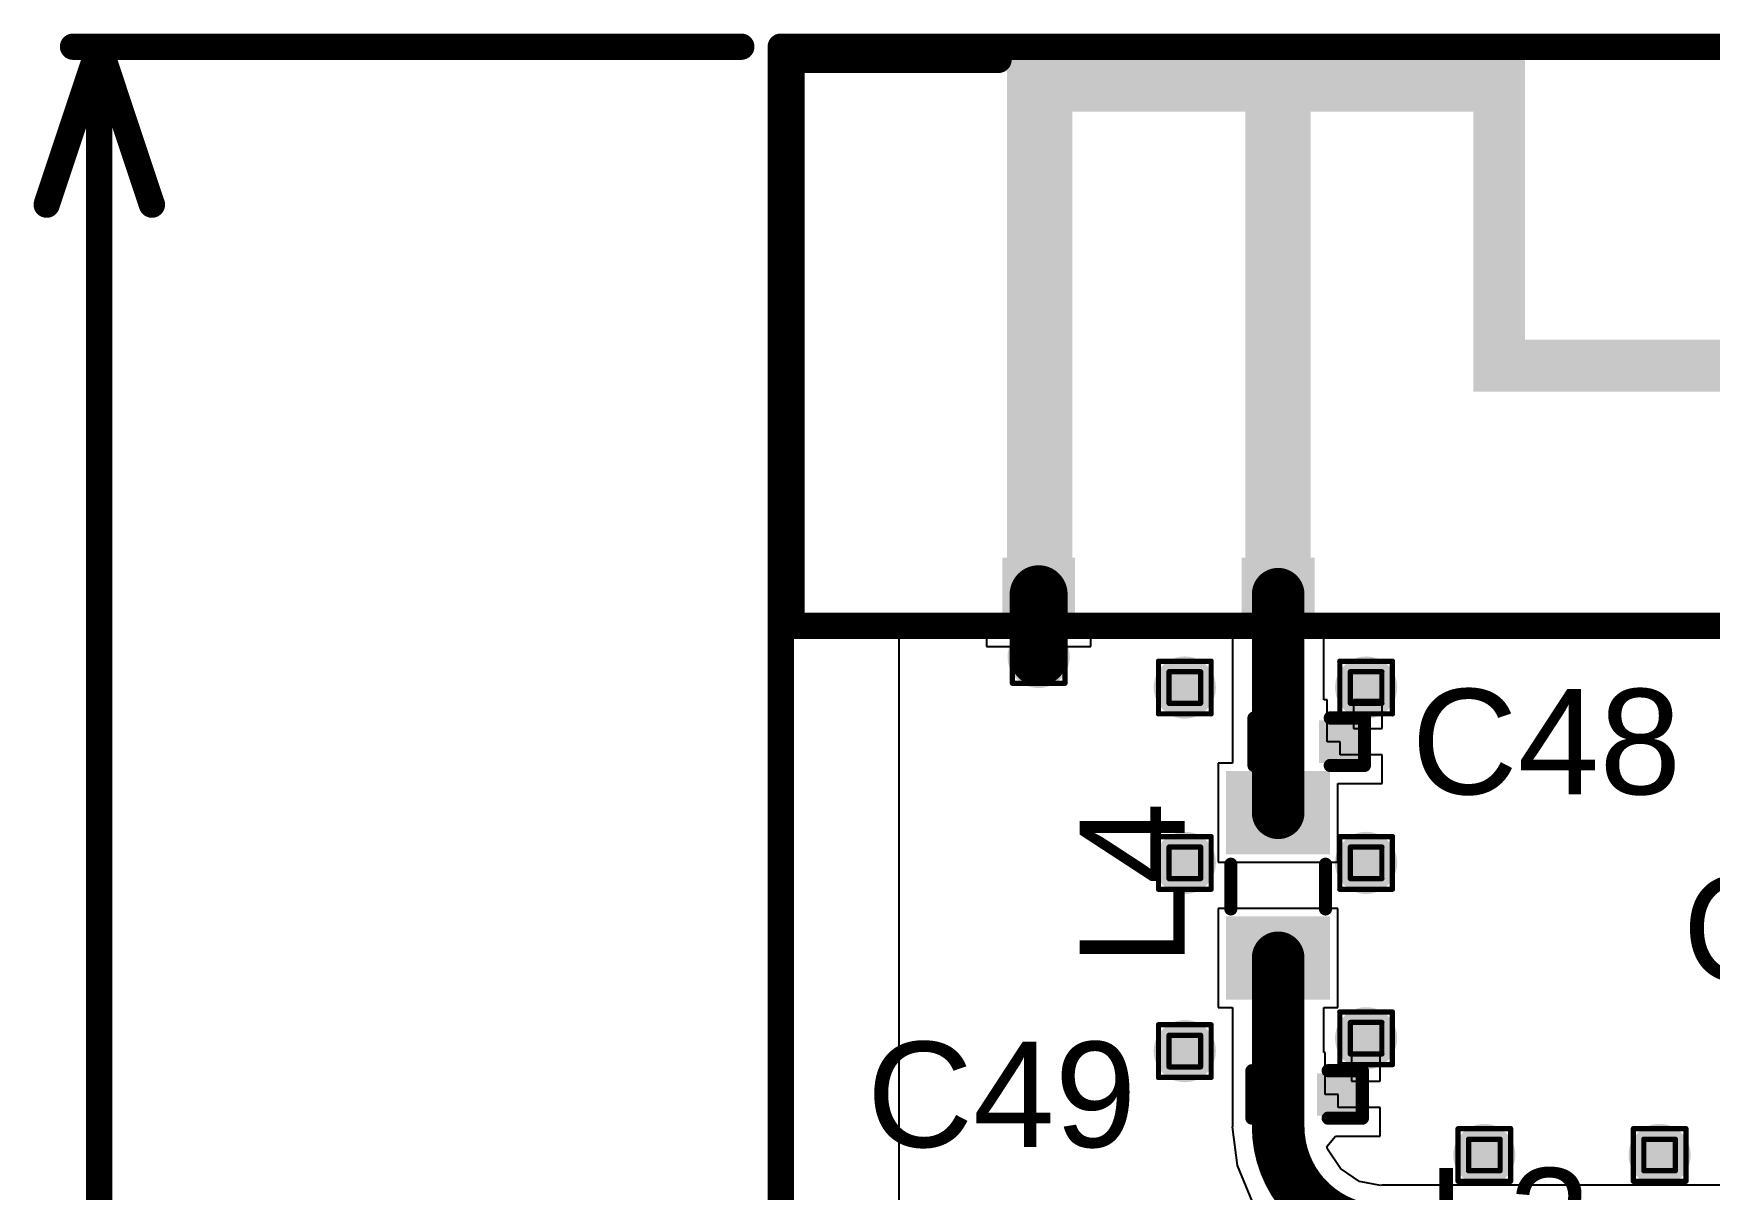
# Model space of a CAD drawing. Header units: inches. Extents: x -8 to 210, y -39 to 109.
# Drawn here: x -7.21 to 8.96, y 51.46 to 62.61 of the extents above; entities that cross this region are included whole.
import ezdxf

# ---------------------------------------------------------------- set-up
doc = ezdxf.new("R2010")
doc.units = ezdxf.units.IN
for name, color, linetype in [('Bottom Layer', 5, 'Continuous'), ('Dimension', 6, 'Continuous'), ('Drill Drawing', 1, 'Continuous'), ('Top Board_outline-Bottom 3D Body', 216, 'Continuous'), ('Top Layer', 1, 'Continuous'), ('Top Overlay', 2, 'Continuous'), ('Top Paste', 8, 'Continuous'), ('Top Solder', 216, 'Continuous'), ('Via Holes', 16, 'Continuous')]:
    doc.layers.add(name, color=color, linetype=linetype)
doc.styles.add('Arial', font='', dxfattribs={"height": 0.2})
doc.styles.get('Arial').set_extended_font_data('Arial')

# ---------------------------------------------------------------- blocks, each defined once
blk = doc.blocks.new('IND_0603__1608_M_______1')
at = {"layer": 'Top Layer'}
for points in [[(-1, 0.4), (-0.4, 0.4), (-0.4, -0.4), (-1, -0.4)], [(0.4, 0.4), (1, 0.4), (1, -0.4), (0.4, -0.4)]]:
    blk.add_hatch(color=1, dxfattribs=at).paths.add_polyline_path(points)
at = {"layer": 'Top Paste'}
for points in [[(-1, 0.4), (-0.4, 0.4), (-0.4, -0.4), (-1, -0.4)], [(0.4, 0.4), (1, 0.4), (1, -0.4), (0.4, -0.4)]]:
    blk.add_hatch(color=8, dxfattribs=at).paths.add_polyline_path(points)
at = {"layer": 'Top Solder'}
for points in [[(-1.102, 0.502), (-0.298, 0.502), (-0.298, -0.502), (-1.102, -0.502)], [(0.298, 0.502), (1.102, 0.502), (1.102, -0.502), (0.298, -0.502)]]:
    blk.add_hatch(color=216, dxfattribs=at).paths.add_polyline_path(points)
at = {"layer": 'Top Overlay', "const_width": 0.127}
for points in [[(0.229, 0.457), (-0.203, 0.457)], [(0.229, -0.457), (-0.203, -0.457)]]:
    blk.add_lwpolyline(points, dxfattribs=at)
at = {"layer": 'Top Overlay', "const_width": 0.0635}
for points in [[(-0.235, 0.457, 1), (-0.171, 0.457, 1)], [(0.197, 0.457, 1), (0.26, 0.457, 1)], [(-0.235, -0.457, 1), (-0.171, -0.457, 1)], [(0.197, -0.457, 1), (0.26, -0.457, 1)]]:
    blk.add_lwpolyline(points, format="xyb", close=True, dxfattribs=at)
blk = doc.blocks.new('CAP_0201_2')
at = {"layer": 'Top Layer'}
for points in [[(-0.45, 0.15), (-0.15, 0.15), (-0.15, -0.15), (-0.45, -0.15)], [(0.15, 0.15), (0.45, 0.15), (0.45, -0.15), (0.15, -0.15)]]:
    blk.add_hatch(color=1, dxfattribs=at).paths.add_polyline_path(points)
at = {"layer": 'Top Paste'}
for points in [[(-0.45, 0.15), (-0.15, 0.15), (-0.15, -0.15), (-0.45, -0.15)], [(0.15, 0.15), (0.45, 0.15), (0.45, -0.15), (0.15, -0.15)]]:
    blk.add_hatch(color=8, dxfattribs=at).paths.add_polyline_path(points)
at = {"layer": 'Top Solder'}
for points in [[(-0.505, 0.205), (-0.095, 0.205), (-0.095, -0.205), (-0.505, -0.205)], [(0.095, 0.205), (0.505, 0.205), (0.505, -0.205), (0.095, -0.205)]]:
    blk.add_hatch(color=216, dxfattribs=at).paths.add_polyline_path(points)
at = {"layer": 'Top Overlay', "const_width": 0.127}
for points in [[(-0.533, 0.229), (-0.533, -0.229)], [(-0.203, 0.229), (-0.533, 0.229)], [(0.533, 0.229), (0.203, 0.229)], [(0.533, 0.229), (0.533, -0.229)], [(-0.203, -0.229), (-0.533, -0.229)], [(0.533, -0.229), (0.203, -0.229)]]:
    blk.add_lwpolyline(points, dxfattribs=at)
at = {"layer": 'Top Overlay', "const_width": 0.0635}
for points in [[(-0.565, 0.229, 1), (-0.502, 0.229, 1)], [(-0.565, 0.229, 1), (-0.502, 0.229, 1)], [(-0.235, 0.229, 1), (-0.171, 0.229, 1)], [(0.171, 0.229, 1), (0.235, 0.229, 1)], [(0.502, 0.229, 1), (0.565, 0.229, 1)], [(0.502, 0.229, 1), (0.565, 0.229, 1)], [(-0.565, -0.229, 1), (-0.502, -0.229, 1)], [(-0.565, -0.229, 1), (-0.502, -0.229, 1)], [(-0.235, -0.229, 1), (-0.171, -0.229, 1)], [(0.171, -0.229, 1), (0.235, -0.229, 1)], [(0.502, -0.229, 1), (0.565, -0.229, 1)], [(0.502, -0.229, 1), (0.565, -0.229, 1)]]:
    blk.add_lwpolyline(points, format="xyb", close=True, dxfattribs=at)
blk = doc.blocks.new('CAP_0201_3')
at = {"layer": 'Top Layer'}
for points in [[(-0.45, 0.15), (-0.15, 0.15), (-0.15, -0.15), (-0.45, -0.15)], [(0.15, 0.15), (0.45, 0.15), (0.45, -0.15), (0.15, -0.15)]]:
    blk.add_hatch(color=1, dxfattribs=at).paths.add_polyline_path(points)
at = {"layer": 'Top Paste'}
for points in [[(-0.45, 0.15), (-0.15, 0.15), (-0.15, -0.15), (-0.45, -0.15)], [(0.15, 0.15), (0.45, 0.15), (0.45, -0.15), (0.15, -0.15)]]:
    blk.add_hatch(color=8, dxfattribs=at).paths.add_polyline_path(points)
at = {"layer": 'Top Solder'}
for points in [[(-0.505, 0.205), (-0.095, 0.205), (-0.095, -0.205), (-0.505, -0.205)], [(0.095, 0.205), (0.505, 0.205), (0.505, -0.205), (0.095, -0.205)]]:
    blk.add_hatch(color=216, dxfattribs=at).paths.add_polyline_path(points)
at = {"layer": 'Top Overlay', "const_width": 0.127}
for points in [[(-0.533, 0.229), (-0.533, -0.229)], [(-0.203, 0.229), (-0.533, 0.229)], [(0.533, 0.229), (0.203, 0.229)], [(0.533, 0.229), (0.533, -0.229)], [(-0.203, -0.229), (-0.533, -0.229)], [(0.533, -0.229), (0.203, -0.229)]]:
    blk.add_lwpolyline(points, dxfattribs=at)
at = {"layer": 'Top Overlay', "const_width": 0.0635}
for points in [[(-0.565, 0.229, 1), (-0.502, 0.229, 1)], [(-0.565, 0.229, 1), (-0.502, 0.229, 1)], [(-0.235, 0.229, 1), (-0.171, 0.229, 1)], [(0.171, 0.229, 1), (0.235, 0.229, 1)], [(0.502, 0.229, 1), (0.565, 0.229, 1)], [(0.502, 0.229, 1), (0.565, 0.229, 1)], [(-0.565, -0.229, 1), (-0.502, -0.229, 1)], [(-0.565, -0.229, 1), (-0.502, -0.229, 1)], [(-0.235, -0.229, 1), (-0.171, -0.229, 1)], [(0.171, -0.229, 1), (0.235, -0.229, 1)], [(0.502, -0.229, 1), (0.565, -0.229, 1)], [(0.502, -0.229, 1), (0.565, -0.229, 1)]]:
    blk.add_lwpolyline(points, format="xyb", close=True, dxfattribs=at)
blk = doc.blocks.new('ESP_P_____A_______4')
at = {"layer": 'Top Layer'}
for points in [[(5, 4.91), (5, 5.41), (0, 5.41), (0, 4.91)], [(7, 5.41), (7, 4.91), (9.8, 4.91), (9.8, 5.41)], [(11.8, 5.41), (11.8, 4.91), (14.5, 4.91), (14.5, 5.41)], [(2.3, 0), (2.93, 0), (2.93, 5.029), (2.3, 5.029)], [(4.5, 2.21), (5, 2.21), (5, 5.029), (4.5, 5.029)], [(7.5, 5.029), (7, 5.029), (7, 2.21), (7.5, 2.21)], [(9.3, 2.21), (9.8, 2.21), (9.8, 5.029), (9.3, 5.029)], [(12.3, 5.055), (11.8, 5.055), (11.8, 2.21), (12.3, 2.21)], [(14, 0.24), (14.5, 0.24), (14.5, 5.055), (14, 5.055)], [(0, 0), (0.63, 0), (0.63, 4.928), (0, 4.928)], [(7.137, 2.21), (7.137, 2.71), (4.877, 2.71), (4.877, 2.21)], [(11.963, 2.21), (11.963, 2.71), (9.652, 2.71), (9.652, 2.21)], [(0.055, 0.504), (0.555, 0.504), (0.555, 0.004), (0.055, 0.004)], [(2.366, 0.504), (2.866, 0.504), (2.866, 0.004), (2.366, 0.004)]]:
    blk.add_hatch(color=1, dxfattribs=at).paths.add_polyline_path(points)
at = {"layer": 'Top Paste'}
for points in [[(0.055, 0.504), (0.555, 0.504), (0.555, 0.004), (0.055, 0.004)], [(2.366, 0.504), (2.866, 0.504), (2.866, 0.004), (2.366, 0.004)]]:
    blk.add_hatch(color=8, dxfattribs=at).paths.add_polyline_path(points)
at = {"layer": 'Top Solder'}
for points in [[(-0.047, 0.606), (0.656, 0.606), (0.656, -0.098), (-0.047, -0.098)], [(2.265, 0.606), (2.968, 0.606), (2.968, -0.098), (2.265, -0.098)]]:
    blk.add_hatch(color=216, dxfattribs=at).paths.add_polyline_path(points)

msp = doc.modelspace()

# ---------------------------------------------------------------- hatches: boundary and pattern name
at = {"layer": 'Bottom Layer'}
h = msp.add_hatch(color=5, dxfattribs=at)
edge = h.paths.add_edge_path()
edge.add_arc((2.489, 56.596), 0.3, 0, 360)
h = msp.add_hatch(color=5, dxfattribs=at)
edge = h.paths.add_edge_path()
edge.add_arc((3.9, 56.301), 0.3, 0, 360)
h = msp.add_hatch(color=5, dxfattribs=at)
edge = h.paths.add_edge_path()
edge.add_arc((5.65, 56.301), 0.3, 0, 360)
h = msp.add_hatch(color=5, dxfattribs=at)
edge = h.paths.add_edge_path()
edge.add_arc((3.9, 54.609), 0.3, 0, 360)
h = msp.add_hatch(color=5, dxfattribs=at)
edge = h.paths.add_edge_path()
edge.add_arc((5.65, 54.609), 0.3, 0, 360)
h = msp.add_hatch(color=5, dxfattribs=at)
edge = h.paths.add_edge_path()
edge.add_arc((3.9, 52.793), 0.3, 0, 360)
h = msp.add_hatch(color=5, dxfattribs=at)
edge = h.paths.add_edge_path()
edge.add_arc((5.65, 52.917), 0.3, 0, 360)
h = msp.add_hatch(color=5, dxfattribs=at)
edge = h.paths.add_edge_path()
edge.add_arc((6.791, 51.791), 0.3, 0, 360)
h = msp.add_hatch(color=5, dxfattribs=at)
edge = h.paths.add_edge_path()
edge.add_arc((8.483, 51.791), 0.3, 0, 360)
at = {"layer": 'Top Layer'}
h = msp.add_hatch(color=1, dxfattribs=at)
edge = h.paths.add_edge_path()
edge.add_arc((2.489, 56.596), 0.3, 0, 360)
h = msp.add_hatch(color=1, dxfattribs=at)
edge = h.paths.add_edge_path()
edge.add_arc((3.9, 56.301), 0.3, 0, 360)
h = msp.add_hatch(color=1, dxfattribs=at)
edge = h.paths.add_edge_path()
edge.add_arc((5.65, 56.301), 0.3, 0, 360)
h = msp.add_hatch(color=1, dxfattribs=at)
edge = h.paths.add_edge_path()
edge.add_arc((3.9, 54.609), 0.3, 0, 360)
h = msp.add_hatch(color=1, dxfattribs=at)
edge = h.paths.add_edge_path()
edge.add_arc((5.65, 54.609), 0.3, 0, 360)
h = msp.add_hatch(color=1, dxfattribs=at)
edge = h.paths.add_edge_path()
edge.add_arc((3.9, 52.793), 0.3, 0, 360)
h = msp.add_hatch(color=1, dxfattribs=at)
edge = h.paths.add_edge_path()
edge.add_arc((5.65, 52.917), 0.3, 0, 360)
h = msp.add_hatch(color=1, dxfattribs=at)
edge = h.paths.add_edge_path()
edge.add_arc((6.791, 51.791), 0.3, 0, 360)
h = msp.add_hatch(color=1, dxfattribs=at)
edge = h.paths.add_edge_path()
edge.add_arc((8.483, 51.791), 0.3, 0, 360)
at = {"layer": 'Via Holes'}
h = msp.add_hatch(color=7, dxfattribs=at)
edge = h.paths.add_edge_path()
edge.add_arc((2.489, 56.596), 0.15, 0, 360)
h = msp.add_hatch(color=7, dxfattribs=at)
edge = h.paths.add_edge_path()
edge.add_arc((3.9, 56.301), 0.15, 0, 360)
h = msp.add_hatch(color=7, dxfattribs=at)
edge = h.paths.add_edge_path()
edge.add_arc((5.65, 56.301), 0.15, 0, 360)
h = msp.add_hatch(color=7, dxfattribs=at)
edge = h.paths.add_edge_path()
edge.add_arc((3.9, 54.609), 0.15, 0, 360)
h = msp.add_hatch(color=7, dxfattribs=at)
edge = h.paths.add_edge_path()
edge.add_arc((5.65, 54.609), 0.15, 0, 360)
h = msp.add_hatch(color=7, dxfattribs=at)
edge = h.paths.add_edge_path()
edge.add_arc((5.65, 52.917), 0.15, 0, 360)
h = msp.add_hatch(color=7, dxfattribs=at)
edge = h.paths.add_edge_path()
edge.add_arc((3.9, 52.793), 0.15, 0, 360)
h = msp.add_hatch(color=7, dxfattribs=at)
edge = h.paths.add_edge_path()
edge.add_arc((6.791, 51.791), 0.15, 0, 360)
h = msp.add_hatch(color=7, dxfattribs=at)
edge = h.paths.add_edge_path()
edge.add_arc((8.483, 51.791), 0.15, 0, 360)

# ---------------------------------------------------------------- linework, layer by layer
at = {"layer": 'Bottom Layer'}
for p, q in [((1.143, 56.845), (1.143, 56.846)), ((1.143, 56.846), (1.143, 56.846)), ((1.143, 56.846), (1.143, 56.846)), ((1.143, 56.846), (31.081, 56.846)), ((1.143, 24.841), (1.143, 56.845)), ((1.143, 56.845), (1.143, 56.845)), ((1.143, 56.845), (1.143, 56.845)), ((1.143, 56.845), (1.143, 56.845))]:
    msp.add_line(p, q, dxfattribs=at)
at = {"layer": 'Dimension', "const_width": 0.254}
for points in [[(-7.087, 60.96), (-6.579, 62.484)], [(-6.833, 62.484), (-0.381, 62.484)], [(-6.579, 62.484), (-6.071, 60.96)], [(-6.579, 38.098), (-6.579, 62.484)]]:
    msp.add_lwpolyline(points, dxfattribs=at)
at = {"layer": 'Dimension', "const_width": 0.127}
for points in [[(-6.896, 62.484, 1), (-6.769, 62.484, 1)], [(-6.642, 62.484, 1), (-6.515, 62.484, 1)], [(-6.642, 62.484, 1), (-6.515, 62.484, 1)], [(-6.642, 62.484, 1), (-6.515, 62.484, 1)], [(-0.445, 62.484, 1), (-0.318, 62.484, 1)], [(-7.15, 60.96, 1), (-7.023, 60.96, 1)], [(-6.134, 60.96, 1), (-6.007, 60.96, 1)]]:
    msp.add_lwpolyline(points, format="xyb", close=True, dxfattribs=at)
at = {"layer": 'Drill Drawing', "const_width": 0.0508}
for points in [[(2.235, 56.85), (2.743, 56.85)], [(2.235, 56.342), (2.235, 56.85)], [(2.743, 56.342), (2.743, 56.85)], [(2.337, 56.748), (2.642, 56.748)], [(2.337, 56.444), (2.337, 56.748)], [(2.642, 56.444), (2.642, 56.748)], [(2.337, 56.444), (2.642, 56.444)], [(3.646, 56.555), (4.154, 56.555)], [(3.646, 56.047), (3.646, 56.555)], [(3.748, 56.454), (4.052, 56.454)], [(3.748, 56.149), (3.748, 56.454)], [(4.052, 56.149), (4.052, 56.454)], [(4.154, 56.047), (4.154, 56.555)], [(5.396, 56.555), (5.904, 56.555)], [(5.396, 56.047), (5.396, 56.555)], [(5.498, 56.454), (5.802, 56.454)], [(5.498, 56.149), (5.498, 56.454)], [(5.802, 56.149), (5.802, 56.454)], [(5.904, 56.047), (5.904, 56.555)], [(2.235, 56.342), (2.743, 56.342)], [(3.748, 56.149), (4.052, 56.149)], [(5.498, 56.149), (5.802, 56.149)], [(3.646, 56.047), (4.154, 56.047)], [(5.396, 56.047), (5.904, 56.047)], [(3.646, 54.863), (4.154, 54.863)], [(3.646, 54.355), (3.646, 54.863)], [(4.154, 54.355), (4.154, 54.863)], [(5.396, 54.863), (5.904, 54.863)], [(5.396, 54.355), (5.396, 54.863)], [(5.904, 54.355), (5.904, 54.863)], [(3.748, 54.762), (4.052, 54.762)], [(3.748, 54.457), (3.748, 54.762)], [(4.052, 54.457), (4.052, 54.762)], [(5.498, 54.762), (5.802, 54.762)], [(5.498, 54.457), (5.498, 54.762)], [(5.802, 54.457), (5.802, 54.762)], [(3.646, 54.355), (4.154, 54.355)], [(3.748, 54.457), (4.052, 54.457)], [(5.396, 54.355), (5.904, 54.355)], [(5.498, 54.457), (5.802, 54.457)], [(3.646, 53.047), (4.154, 53.047)], [(3.646, 52.539), (3.646, 53.047)], [(4.154, 52.539), (4.154, 53.047)], [(5.396, 53.171), (5.904, 53.171)], [(5.396, 52.663), (5.396, 53.171)], [(5.498, 53.07), (5.802, 53.07)], [(5.498, 52.765), (5.498, 53.07)], [(5.802, 52.765), (5.802, 53.07)], [(5.904, 52.663), (5.904, 53.171)], [(3.748, 52.946), (4.052, 52.946)], [(3.748, 52.641), (3.748, 52.946)], [(4.052, 52.641), (4.052, 52.946)], [(5.498, 52.765), (5.802, 52.765)], [(3.748, 52.641), (4.052, 52.641)], [(5.396, 52.663), (5.904, 52.663)], [(3.646, 52.539), (4.154, 52.539)], [(6.537, 52.045), (7.045, 52.045)], [(6.537, 51.537), (6.537, 52.045)], [(6.639, 51.943), (6.944, 51.943)], [(6.639, 51.639), (6.639, 51.943)], [(6.944, 51.639), (6.944, 51.943)], [(7.045, 51.537), (7.045, 52.045)], [(8.229, 52.045), (8.737, 52.045)], [(8.229, 51.537), (8.229, 52.045)], [(8.331, 51.943), (8.636, 51.943)], [(8.331, 51.639), (8.331, 51.943)], [(8.636, 51.639), (8.636, 51.943)], [(8.737, 51.537), (8.737, 52.045)], [(6.639, 51.639), (6.944, 51.639)], [(8.331, 51.639), (8.636, 51.639)], [(6.537, 51.537), (7.045, 51.537)], [(8.229, 51.537), (8.737, 51.537)]]:
    msp.add_lwpolyline(points, dxfattribs=at)
at = {"layer": 'Drill Drawing', "const_width": 0.0254}
for points in [[(2.223, 56.85, 1), (2.248, 56.85, 1)], [(2.223, 56.85, 1), (2.248, 56.85, 1)], [(2.731, 56.85, 1), (2.756, 56.85, 1)], [(2.731, 56.85, 1), (2.756, 56.85, 1)], [(2.324, 56.748, 1), (2.349, 56.748, 1)], [(2.324, 56.748, 1), (2.349, 56.748, 1)], [(2.629, 56.748, 1), (2.654, 56.748, 1)], [(2.629, 56.748, 1), (2.654, 56.748, 1)], [(2.324, 56.444, 1), (2.349, 56.444, 1)], [(2.324, 56.444, 1), (2.349, 56.444, 1)], [(2.629, 56.444, 1), (2.654, 56.444, 1)], [(2.629, 56.444, 1), (2.654, 56.444, 1)], [(3.633, 56.555, 1), (3.659, 56.555, 1)], [(3.633, 56.555, 1), (3.659, 56.555, 1)], [(3.735, 56.454, 1), (3.76, 56.454, 1)], [(3.735, 56.454, 1), (3.76, 56.454, 1)], [(4.04, 56.454, 1), (4.065, 56.454, 1)], [(4.04, 56.454, 1), (4.065, 56.454, 1)], [(4.141, 56.555, 1), (4.167, 56.555, 1)], [(4.141, 56.555, 1), (4.167, 56.555, 1)], [(5.383, 56.555, 1), (5.409, 56.555, 1)], [(5.383, 56.555, 1), (5.409, 56.555, 1)], [(5.485, 56.454, 1), (5.51, 56.454, 1)], [(5.485, 56.454, 1), (5.51, 56.454, 1)], [(5.79, 56.454, 1), (5.815, 56.454, 1)], [(5.79, 56.454, 1), (5.815, 56.454, 1)], [(5.891, 56.555, 1), (5.917, 56.555, 1)], [(5.891, 56.555, 1), (5.917, 56.555, 1)], [(2.223, 56.342, 1), (2.248, 56.342, 1)], [(2.223, 56.342, 1), (2.248, 56.342, 1)], [(2.731, 56.342, 1), (2.756, 56.342, 1)], [(2.731, 56.342, 1), (2.756, 56.342, 1)], [(3.735, 56.149, 1), (3.76, 56.149, 1)], [(3.735, 56.149, 1), (3.76, 56.149, 1)], [(4.04, 56.149, 1), (4.065, 56.149, 1)], [(4.04, 56.149, 1), (4.065, 56.149, 1)], [(5.485, 56.149, 1), (5.51, 56.149, 1)], [(5.485, 56.149, 1), (5.51, 56.149, 1)], [(5.79, 56.149, 1), (5.815, 56.149, 1)], [(5.79, 56.149, 1), (5.815, 56.149, 1)], [(3.633, 56.047, 1), (3.659, 56.047, 1)], [(3.633, 56.047, 1), (3.659, 56.047, 1)], [(4.141, 56.047, 1), (4.167, 56.047, 1)], [(4.141, 56.047, 1), (4.167, 56.047, 1)], [(5.383, 56.047, 1), (5.409, 56.047, 1)], [(5.383, 56.047, 1), (5.409, 56.047, 1)], [(5.891, 56.047, 1), (5.917, 56.047, 1)], [(5.891, 56.047, 1), (5.917, 56.047, 1)], [(3.633, 54.863, 1), (3.659, 54.863, 1)], [(3.633, 54.863, 1), (3.659, 54.863, 1)], [(4.141, 54.863, 1), (4.167, 54.863, 1)], [(4.141, 54.863, 1), (4.167, 54.863, 1)], [(5.383, 54.863, 1), (5.409, 54.863, 1)], [(5.383, 54.863, 1), (5.409, 54.863, 1)], [(5.891, 54.863, 1), (5.917, 54.863, 1)], [(5.891, 54.863, 1), (5.917, 54.863, 1)], [(3.735, 54.762, 1), (3.76, 54.762, 1)], [(3.735, 54.762, 1), (3.76, 54.762, 1)], [(4.04, 54.762, 1), (4.065, 54.762, 1)], [(4.04, 54.762, 1), (4.065, 54.762, 1)], [(5.485, 54.762, 1), (5.51, 54.762, 1)], [(5.485, 54.762, 1), (5.51, 54.762, 1)], [(5.79, 54.762, 1), (5.815, 54.762, 1)], [(5.79, 54.762, 1), (5.815, 54.762, 1)], [(3.633, 54.355, 1), (3.659, 54.355, 1)], [(3.633, 54.355, 1), (3.659, 54.355, 1)], [(3.735, 54.457, 1), (3.76, 54.457, 1)], [(3.735, 54.457, 1), (3.76, 54.457, 1)], [(4.04, 54.457, 1), (4.065, 54.457, 1)], [(4.04, 54.457, 1), (4.065, 54.457, 1)], [(4.141, 54.355, 1), (4.167, 54.355, 1)], [(4.141, 54.355, 1), (4.167, 54.355, 1)], [(5.383, 54.355, 1), (5.409, 54.355, 1)], [(5.383, 54.355, 1), (5.409, 54.355, 1)], [(5.485, 54.457, 1), (5.51, 54.457, 1)], [(5.485, 54.457, 1), (5.51, 54.457, 1)], [(5.79, 54.457, 1), (5.815, 54.457, 1)], [(5.79, 54.457, 1), (5.815, 54.457, 1)], [(5.891, 54.355, 1), (5.917, 54.355, 1)], [(5.891, 54.355, 1), (5.917, 54.355, 1)], [(3.633, 53.047, 1), (3.659, 53.047, 1)], [(3.633, 53.047, 1), (3.659, 53.047, 1)], [(4.141, 53.047, 1), (4.167, 53.047, 1)], [(4.141, 53.047, 1), (4.167, 53.047, 1)], [(5.383, 53.171, 1), (5.409, 53.171, 1)], [(5.383, 53.171, 1), (5.409, 53.171, 1)], [(5.485, 53.07, 1), (5.51, 53.07, 1)], [(5.485, 53.07, 1), (5.51, 53.07, 1)], [(5.79, 53.07, 1), (5.815, 53.07, 1)], [(5.79, 53.07, 1), (5.815, 53.07, 1)], [(5.891, 53.171, 1), (5.917, 53.171, 1)], [(5.891, 53.171, 1), (5.917, 53.171, 1)], [(3.735, 52.946, 1), (3.76, 52.946, 1)], [(3.735, 52.946, 1), (3.76, 52.946, 1)], [(4.04, 52.946, 1), (4.065, 52.946, 1)], [(4.04, 52.946, 1), (4.065, 52.946, 1)], [(5.485, 52.765, 1), (5.51, 52.765, 1)], [(5.485, 52.765, 1), (5.51, 52.765, 1)], [(5.79, 52.765, 1), (5.815, 52.765, 1)], [(5.79, 52.765, 1), (5.815, 52.765, 1)], [(3.735, 52.641, 1), (3.76, 52.641, 1)], [(3.735, 52.641, 1), (3.76, 52.641, 1)], [(4.04, 52.641, 1), (4.065, 52.641, 1)], [(4.04, 52.641, 1), (4.065, 52.641, 1)], [(5.383, 52.663, 1), (5.409, 52.663, 1)], [(5.383, 52.663, 1), (5.409, 52.663, 1)], [(5.891, 52.663, 1), (5.917, 52.663, 1)], [(5.891, 52.663, 1), (5.917, 52.663, 1)], [(3.633, 52.539, 1), (3.659, 52.539, 1)], [(3.633, 52.539, 1), (3.659, 52.539, 1)], [(4.141, 52.539, 1), (4.167, 52.539, 1)], [(4.141, 52.539, 1), (4.167, 52.539, 1)], [(6.525, 52.045, 1), (6.55, 52.045, 1)], [(6.525, 52.045, 1), (6.55, 52.045, 1)], [(6.626, 51.943, 1), (6.652, 51.943, 1)], [(6.626, 51.943, 1), (6.652, 51.943, 1)], [(6.931, 51.943, 1), (6.956, 51.943, 1)], [(6.931, 51.943, 1), (6.956, 51.943, 1)], [(7.033, 52.045, 1), (7.058, 52.045, 1)], [(7.033, 52.045, 1), (7.058, 52.045, 1)], [(8.217, 52.045, 1), (8.242, 52.045, 1)], [(8.217, 52.045, 1), (8.242, 52.045, 1)], [(8.318, 51.943, 1), (8.344, 51.943, 1)], [(8.318, 51.943, 1), (8.344, 51.943, 1)], [(8.623, 51.943, 1), (8.648, 51.943, 1)], [(8.623, 51.943, 1), (8.648, 51.943, 1)], [(8.725, 52.045, 1), (8.75, 52.045, 1)], [(8.725, 52.045, 1), (8.75, 52.045, 1)], [(6.626, 51.639, 1), (6.652, 51.639, 1)], [(6.626, 51.639, 1), (6.652, 51.639, 1)], [(6.931, 51.639, 1), (6.956, 51.639, 1)], [(6.931, 51.639, 1), (6.956, 51.639, 1)], [(8.318, 51.639, 1), (8.344, 51.639, 1)], [(8.318, 51.639, 1), (8.344, 51.639, 1)], [(8.623, 51.639, 1), (8.648, 51.639, 1)], [(8.623, 51.639, 1), (8.648, 51.639, 1)], [(6.525, 51.537, 1), (6.55, 51.537, 1)], [(6.525, 51.537, 1), (6.55, 51.537, 1)], [(7.033, 51.537, 1), (7.058, 51.537, 1)], [(7.033, 51.537, 1), (7.058, 51.537, 1)], [(8.217, 51.537, 1), (8.242, 51.537, 1)], [(8.217, 51.537, 1), (8.242, 51.537, 1)], [(8.725, 51.537, 1), (8.75, 51.537, 1)], [(8.725, 51.537, 1), (8.75, 51.537, 1)]]:
    msp.add_lwpolyline(points, format="xyb", close=True, dxfattribs=at)
at = {"layer": 'Top Board_outline-Bottom 3D Body', "const_width": 0.254}
for points in [[(0, 62.484), (87.732, 62.484)], [(0, 62.484), (0, 0)]]:
    msp.add_lwpolyline(points, dxfattribs=at)
at = {"layer": 'Top Board_outline-Bottom 3D Body', "const_width": 0.127}
msp.add_lwpolyline([(-0.064, 62.484, 1), (0.063, 62.484, 1)], format="xyb", close=True, dxfattribs=at)
msp.add_lwpolyline([(-0.064, 62.484, 1), (0.063, 62.484, 1)], format="xyb", close=True, dxfattribs=at)
at = {"layer": 'Top Layer'}
for p, q in [((1.143, 56.845), (1.143, 56.846)), ((1.143, 56.846), (1.143, 56.846)), ((1.143, 56.846), (1.143, 56.846)), ((1.143, 56.846), (1.985, 56.846)), ((1.143, 39.636), (1.143, 56.845)), ((1.143, 56.845), (1.143, 56.845)), ((1.143, 56.845), (1.143, 56.845)), ((1.143, 56.845), (1.143, 56.845)), ((1.985, 56.846), (1.985, 56.697)), ((2.993, 56.697), (2.993, 56.846)), ((2.993, 56.846), (4.338, 56.846)), ((4.338, 56.846), (4.356, 56.819)), ((4.356, 56.819), (4.36, 56.816)), ((4.36, 56.816), (4.36, 55.57)), ((5.241, 56.817), (5.243, 56.819)), ((5.241, 56.182), (5.241, 56.817)), ((5.243, 56.819), (5.261, 56.846)), ((5.261, 56.846), (31.081, 56.846)), ((1.985, 56.697), (2.993, 56.697)), ((5.274, 56.182), (5.241, 56.182)), ((5.274, 55.778), (5.274, 56.182)), ((5.805, 56.182), (5.528, 56.182)), ((5.528, 56.182), (5.528, 55.905)), ((5.805, 55.905), (5.805, 56.182)), ((5.528, 55.905), (5.805, 55.905)), ((5.401, 55.778), (5.274, 55.778)), ((5.401, 55.651), (5.401, 55.778)), ((4.36, 55.57), (4.223, 55.57)), ((4.223, 55.57), (4.223, 54.615)), ((5.805, 55.651), (5.401, 55.651)), ((5.805, 55.374), (5.805, 55.651)), ((5.378, 54.615), (5.378, 55.374)), ((5.378, 55.374), (5.805, 55.374)), ((4.223, 54.615), (5.378, 54.615)), ((5.378, 54.17), (4.223, 54.17)), ((4.223, 54.17), (4.223, 53.215)), ((5.378, 53.215), (5.378, 54.17)), ((4.223, 53.215), (4.36, 53.215)), ((4.36, 53.215), (4.36, 52.064)), ((5.241, 52.779), (5.241, 53.215)), ((5.241, 53.215), (5.378, 53.215)), ((5.254, 52.779), (5.241, 52.779)), ((5.254, 52.375), (5.254, 52.779)), ((5.785, 52.779), (5.508, 52.779)), ((5.508, 52.779), (5.508, 52.502)), ((5.785, 52.502), (5.785, 52.779)), ((5.508, 52.502), (5.785, 52.502)), ((5.381, 52.375), (5.254, 52.375)), ((5.381, 52.248), (5.381, 52.375)), ((5.785, 52.248), (5.381, 52.248)), ((5.785, 51.971), (5.785, 52.248)), ((4.36, 52.064), (4.356, 52.064)), ((4.356, 52.064), (4.406, 51.689)), ((5.272, 51.873), (5.353, 51.971)), ((5.353, 51.971), (5.785, 51.971)), ((5.278, 51.846), (5.272, 51.873)), ((5.402, 51.66), (5.278, 51.846)), ((4.406, 51.689), (4.551, 51.34)), ((5.587, 51.536), (5.402, 51.66)), ((5.789, 51.496), (5.587, 51.536)), ((5.806, 51.499), (5.789, 51.496)), ((9.677, 51.499), (5.806, 51.499))]:
    msp.add_line(p, q, dxfattribs=at)
for points, const_width in [([(2.489, 56.596), (2.489, 57.201)], 0.559), ([(4.801, 55.778), (4.801, 57.201)], 0.508), ([(4.801, 55.093), (4.801, 55.778)], 0.508), ([(4.801, 52.064), (4.801, 53.693)], 0.508)]:
    msp.add_lwpolyline(points, dxfattribs=dict(at, const_width=const_width))
for points, const_width in [([(2.349, 57.201, 1), (2.629, 57.201, 1)], 0.279), ([(4.674, 57.201, 1), (4.928, 57.201, 1)], 0.254), ([(2.349, 56.596, 1), (2.629, 56.596, 1)], 0.279), ([(4.674, 55.778, 1), (4.928, 55.778, 1)], 0.254), ([(4.674, 55.778, 1), (4.928, 55.778, 1)], 0.254), ([(4.674, 55.093, 1), (4.928, 55.093, 1)], 0.254), ([(4.674, 53.693, 1), (4.928, 53.693, 1)], 0.254), ([(4.674, 52.064, 1), (4.928, 52.064, 1)], 0.254), ([(4.674, 52.064, 1), (4.928, 52.064, 1)], 0.254)]:
    msp.add_lwpolyline(points, format="xyb", close=True, dxfattribs=dict(at, const_width=const_width))
at = {"layer": 'Top Layer', "const_width": 0.508}
msp.add_lwpolyline([(5.806, 51.059, -0.414214), (4.801, 52.064)], format="xyb", dxfattribs=at)
at = {"layer": 'Top Overlay', "const_width": 0.254}
for points in [[(0.102, 62.357), (2.102, 62.357)], [(0.102, 56.896), (0.102, 62.297)], [(0.102, 56.896), (31.801, 56.896)]]:
    msp.add_lwpolyline(points, dxfattribs=at)
at = {"layer": 'Top Overlay', "const_width": 0.127}
for points in [[(0.038, 62.357, 1), (0.165, 62.357, 1)], [(2.038, 62.357, 1), (2.165, 62.357, 1)], [(0.038, 62.297, 1), (0.165, 62.297, 1)], [(0.038, 56.896, 1), (0.165, 56.896, 1)], [(0.038, 56.896, 1), (0.165, 56.896, 1)]]:
    msp.add_lwpolyline(points, format="xyb", close=True, dxfattribs=at)

# ---------------------------------------------------------------- block references
msp.add_blockref('ESP_P_____A_______4', (2.184, 56.947))
for name, p, rotation in [('CAP_0201_3', (5.101, 55.778), 180), ('IND_0603__1608_M_______1', (4.801, 54.393), 270), ('CAP_0201_2', (5.081, 52.375), 180)]:
    msp.add_blockref(name, p, dxfattribs=dict(rotation=rotation))

# ---------------------------------------------------------------- texts
at = {"layer": 'Top Overlay', "style": 'Arial'}
for s, p in [('C48', (6.088, 55.271)), ('C26', (8.704, 53.467)), ('C49', (0.83, 51.867)), ('L3', (6.24, 50.648))]:
    msp.add_text(s, height=1.016, dxfattribs=at).set_placement(p)
msp.add_text('L4', height=1.016, rotation=90, dxfattribs=at).set_placement((3.9, 53.614))

doc.saveas('drawing.dxf')
